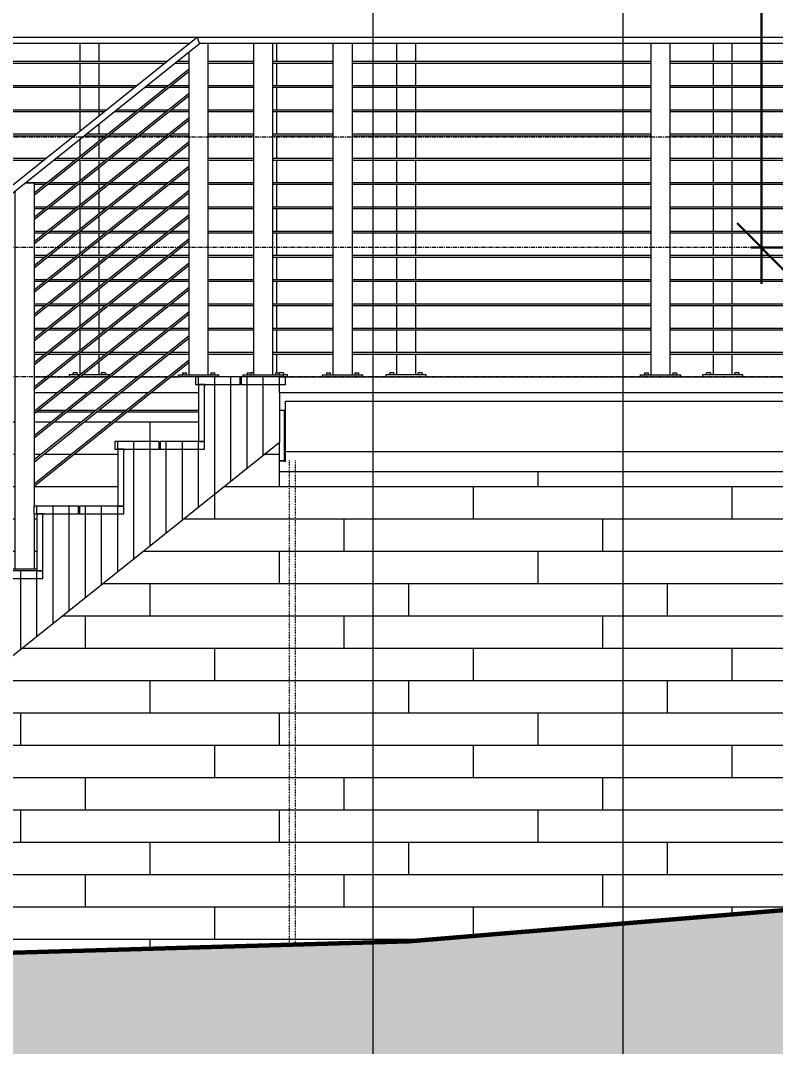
# Model space of a CAD drawing. Header units: inches. Extents: x -3207 to -1935, y -201 to 483.
# Drawn here: x -2844.4 to -2751, y -80.5 to 46.4 of the extents above; entities that cross this region are included whole.
import ezdxf

# ---------------------------------------------------------------- set-up
doc = ezdxf.new("R2010")
doc.units = ezdxf.units.IN
doc.header["$MEASUREMENT"] = 0
doc.linetypes.add('Dash 1_16_', pattern=[0.125, 0.0625, -0.0625])
doc.linetypes.add('Grid Line 1_2_', pattern=[0.875, 0.5, -0.125, 0.125, -0.125])
for name, color, linetype, lineweight in [('A-ANNO-DIMS-1', 211, 'Continuous', 30), ('A-CLNG', 13, 'Continuous', 18), ('A-DETL-1', 90, 'Dash 1_16_', 9), ('A-FLOR', 192, 'Continuous', 18), ('A-FLOR-HRAL', 11, 'Continuous', 9), ('A-FLOR-LEVL-1', 51, 'Grid Line 1_2_', 9), ('A-WALL', 113, 'Continuous', 18), ('A-WALL-PATT-1', 111, 'Continuous', 9), ('C-TOPO', 7, 'Continuous', 9), ('C-TOPO-1', 7, 'Continuous', 60), ('G-ANNO-SYMB-1', 111, 'Continuous', 9), ('S-FNDN', 32, 'Continuous', 18), ('S-STRS', 31, 'Continuous', 9)]:
    doc.layers.add(name, color=color, linetype=linetype, lineweight=lineweight)
doc.styles.add('Century Gothic_B', font='GOTHICB.TTF', dxfattribs={"height": 4.5})
doc.dimstyles.new('OD__inches_', dxfattribs={"dimscale": 12, "dimtxt": 4.698757, "dimasz": 0.5, "dimexe": 0.375, "dimexo": 0.25, "dimgap": 0.0625, "dimtad": 1, "dimdec": 3, "dimrnd": 0.125, "dimzin": 0, "dimdsep": 46, "dimlunit": 5, "dimtxsty": 'Century Gothic_B', "dimblk1": 'OBLIQUE', "dimblk2": 'OBLIQUE', "dimsah": 1, "dimcen": 0.09, "dimdle": 0.375, "dimazin": 0, "dimtfac": 1, "dimtdec": 4, "dimtix": 1, "dimtmove": 0, "dimatfit": 3, "dimfxl": 1, "dimtvp": 1, "dimtfill": 1, "dimfrac": 2, "dimtolj": 1, "dimtzin": 0, "dimlwd": 30, "dimlwe": 30, "dimarcsym": 2})
pattern_1 = [(90, (-2962.337, -117.625), (-2, 1e-16), [])]

# ---------------------------------------------------------------- blocks, each defined once
blk = doc.blocks.new('Railing - 2_ x 1_2_ 2-1559248-BUILDING SECTION - NORTH_SOUTH - LOOKING EAST2')
at = {"layer": 'A-FLOR-HRAL'}
for p, q in [((-2758.69, 43.62), (-2758.69, 41.37)), ((-2756.32, 41.37), (-2756.32, 43.62)), ((-2758.69, 41.19), (-2758.69, 38.37)), ((-2756.32, 38.37), (-2756.32, 41.19)), ((-2758.69, 38.19), (-2758.69, 35.37)), ((-2756.32, 35.37), (-2756.32, 38.19)), ((-2758.69, 35.19), (-2758.69, 32.37)), ((-2756.32, 32.37), (-2756.32, 35.19)), ((-2758.69, 32.19), (-2758.69, 29.37)), ((-2756.32, 29.37), (-2756.32, 32.19)), ((-2758.69, 29.19), (-2758.69, 26.37)), ((-2756.32, 26.37), (-2756.32, 29.19)), ((-2758.69, 26.19), (-2758.69, 23.37)), ((-2756.32, 23.37), (-2756.32, 26.19)), ((-2758.69, 23.19), (-2758.69, 20.37)), ((-2756.32, 20.37), (-2756.32, 23.19)), ((-2758.69, 20.19), (-2758.69, 17.37)), ((-2756.32, 17.37), (-2756.32, 20.19)), ((-2758.69, 17.19), (-2758.69, 14.37)), ((-2756.32, 14.37), (-2756.32, 17.19)), ((-2758.69, 14.19), (-2758.69, 11.37)), ((-2756.32, 11.37), (-2756.32, 14.19)), ((-2758.69, 11.19), (-2758.69, 8.37)), ((-2756.32, 8.37), (-2756.32, 11.19)), ((-2758.69, 8.19), (-2758.69, 5.37)), ((-2756.32, 5.37), (-2756.32, 8.19)), ((-2758.69, 5.19), (-2758.69, 2.62)), ((-2756.32, 2.62), (-2756.32, 5.19)), ((-2755, 2.62), (-2760, 2.62)), ((-2760, 2.62), (-2760, 2.37)), ((-2759.5, 2.62), (-2759.5, 2.87)), ((-2759.25, 2.87), (-2759.5, 2.87)), ((-2759, 2.87), (-2759.25, 2.87)), ((-2759, 2.87), (-2759, 2.62)), ((-2756, 2.62), (-2756, 2.87)), ((-2755.75, 2.87), (-2756, 2.87)), ((-2755.5, 2.87), (-2755.75, 2.87)), ((-2755.5, 2.87), (-2755.5, 2.62)), ((-2755, 2.37), (-2755, 2.62))]:
    blk.add_line(p, q, dxfattribs=at)
blk = doc.blocks.new('Railing - 2_ x 1_2_ 2-V1-BUILDING SECTION - NORTH_SOUTH - LOOKING EAST2')
at = {"layer": 'A-FLOR-HRAL'}
for p, q in [((-2797.86, 43.62), (-2797.86, 41.37)), ((-2795.48, 41.37), (-2795.48, 43.62)), ((-2797.86, 41.19), (-2797.86, 38.37)), ((-2795.48, 38.37), (-2795.48, 41.19)), ((-2797.86, 38.19), (-2797.86, 35.37)), ((-2795.48, 35.37), (-2795.48, 38.19)), ((-2797.86, 35.19), (-2797.86, 32.37)), ((-2795.48, 32.37), (-2795.48, 35.19)), ((-2797.86, 32.19), (-2797.86, 29.37)), ((-2795.48, 29.37), (-2795.48, 32.19)), ((-2797.86, 29.19), (-2797.86, 26.37)), ((-2795.48, 26.37), (-2795.48, 29.19)), ((-2797.86, 26.19), (-2797.86, 23.37)), ((-2795.48, 23.37), (-2795.48, 26.19)), ((-2797.86, 23.19), (-2797.86, 20.37)), ((-2795.48, 20.37), (-2795.48, 23.19)), ((-2797.86, 20.19), (-2797.86, 17.37)), ((-2795.48, 17.37), (-2795.48, 20.19)), ((-2797.86, 17.19), (-2797.86, 14.37)), ((-2795.48, 14.37), (-2795.48, 17.19)), ((-2797.86, 14.19), (-2797.86, 11.37)), ((-2795.48, 11.37), (-2795.48, 14.19)), ((-2797.86, 11.19), (-2797.86, 8.37)), ((-2795.48, 8.37), (-2795.48, 11.19)), ((-2797.86, 8.19), (-2797.86, 5.37)), ((-2795.48, 5.37), (-2795.48, 8.19)), ((-2797.86, 5.19), (-2797.86, 2.62)), ((-2795.48, 2.62), (-2795.48, 5.19)), ((-2794.17, 2.62), (-2799.17, 2.62)), ((-2799.17, 2.62), (-2799.17, 2.37)), ((-2798.67, 2.62), (-2798.67, 2.87)), ((-2798.42, 2.87), (-2798.67, 2.87)), ((-2798.17, 2.87), (-2798.42, 2.87)), ((-2798.17, 2.87), (-2798.17, 2.62)), ((-2795.17, 2.62), (-2795.17, 2.87)), ((-2794.92, 2.87), (-2795.17, 2.87)), ((-2794.67, 2.87), (-2794.92, 2.87)), ((-2794.67, 2.87), (-2794.67, 2.62)), ((-2794.17, 2.37), (-2794.17, 2.62))]:
    blk.add_line(p, q, dxfattribs=at)
blk = doc.blocks.new('Railing - 2_ x 1_2_ 2-V2-BUILDING SECTION - NORTH_SOUTH - LOOKING EAST2')
at = {"layer": 'A-FLOR-HRAL'}
for p, q in [((-2837.02, 43.62), (-2837.02, 41.37)), ((-2834.65, 41.37), (-2834.65, 43.62)), ((-2837.02, 41.19), (-2837.02, 38.37)), ((-2834.65, 38.37), (-2834.65, 41.19)), ((-2837.02, 38.19), (-2837.02, 35.37)), ((-2834.65, 35.37), (-2834.65, 38.19)), ((-2837.02, 35.19), (-2837.02, 32.73)), ((-2834.65, 34.63), (-2834.65, 35.19)), ((-2834.65, 32.37), (-2834.65, 33.67)), ((-2837.02, 31.77), (-2837.02, 29.62)), ((-2834.65, 31.52), (-2834.65, 32.19)), ((-2834.65, 29.37), (-2834.65, 31.29)), ((-2837.02, 29.19), (-2837.02, 26.62)), ((-2834.65, 28.52), (-2834.65, 29.19)), ((-2834.65, 26.37), (-2834.65, 28.29)), ((-2837.02, 26.19), (-2837.02, 23.62)), ((-2834.65, 25.52), (-2834.65, 26.19)), ((-2834.65, 23.37), (-2834.65, 25.29)), ((-2837.02, 23.19), (-2837.02, 20.62)), ((-2834.65, 22.52), (-2834.65, 23.19)), ((-2834.65, 20.37), (-2834.65, 22.29)), ((-2837.02, 20.19), (-2837.02, 17.62)), ((-2834.65, 19.52), (-2834.65, 20.19)), ((-2834.65, 17.37), (-2834.65, 19.29)), ((-2837.02, 17.19), (-2837.02, 14.62)), ((-2834.65, 16.52), (-2834.65, 17.19)), ((-2834.65, 14.37), (-2834.65, 16.29)), ((-2837.02, 14.19), (-2837.02, 11.62)), ((-2834.65, 13.52), (-2834.65, 14.19)), ((-2834.65, 11.37), (-2834.65, 13.29)), ((-2837.02, 11.19), (-2837.02, 8.62)), ((-2834.65, 10.52), (-2834.65, 11.19)), ((-2834.65, 8.37), (-2834.65, 10.29)), ((-2837.02, 8.19), (-2837.02, 5.62)), ((-2834.65, 7.52), (-2834.65, 8.19)), ((-2834.65, 5.37), (-2834.65, 7.29)), ((-2837.02, 5.19), (-2837.02, 2.62)), ((-2834.65, 4.52), (-2834.65, 5.19)), ((-2834.65, 2.62), (-2834.65, 4.29)), ((-2837.02, 2.62), (-2838.34, 2.62)), ((-2838.34, 2.62), (-2838.34, 2.37)), ((-2837.84, 2.62), (-2837.84, 2.87)), ((-2837.59, 2.87), (-2837.84, 2.87)), ((-2837.34, 2.87), (-2837.59, 2.87)), ((-2837.34, 2.87), (-2837.34, 2.62)), ((-2833.34, 2.62), (-2836.72, 2.62)), ((-2834.34, 2.62), (-2834.34, 2.87)), ((-2834.09, 2.87), (-2834.34, 2.87)), ((-2833.84, 2.87), (-2834.09, 2.87)), ((-2833.84, 2.87), (-2833.84, 2.62)), ((-2833.34, 2.57), (-2833.34, 2.62))]:
    blk.add_line(p, q, dxfattribs=at)
blk = doc.blocks.new('Railing - 2_ x 1_2_ 2-V11-BUILDING SECTION - NORTH_SOUTH - LOOKING EAST2')
at = {"layer": 'A-FLOR-HRAL'}
for p, q in [((-2812.65, 41.37), (-2812.65, 43.62)), ((-2812.65, 38.37), (-2812.65, 41.19)), ((-2812.65, 35.37), (-2812.65, 38.19)), ((-2812.65, 32.37), (-2812.65, 35.19)), ((-2812.65, 29.37), (-2812.65, 32.19)), ((-2812.65, 26.37), (-2812.65, 29.19)), ((-2812.65, 23.37), (-2812.65, 26.19)), ((-2812.65, 20.37), (-2812.65, 23.19)), ((-2812.65, 17.37), (-2812.65, 20.19)), ((-2812.65, 14.37), (-2812.65, 17.19)), ((-2812.65, 11.37), (-2812.65, 14.19)), ((-2812.65, 8.37), (-2812.65, 11.19)), ((-2812.65, 5.37), (-2812.65, 8.19)), ((-2812.65, 2.87), (-2812.65, 5.19)), ((-2815.59, 2.87), (-2815.84, 2.87)), ((-2815.52, 2.87), (-2815.59, 2.87)), ((-2812.09, 2.87), (-2812.34, 2.87)), ((-2811.84, 2.87), (-2812.09, 2.87)), ((-2811.84, 2.87), (-2811.84, 2.62)), ((-2811.34, 2.62), (-2811.84, 2.62)), ((-2811.34, 2.37), (-2811.34, 2.62))]:
    blk.add_line(p, q, dxfattribs=at)
blk = doc.blocks.new('Railing - Railing-1114347-BUILDING SECTION - NORTH_SOUTH - LOOKING EAST2')
at = {"layer": 'A-FLOR-HRAL'}
for p, q in [((-3072.34, 44.38), (-2822.47, 44.38)), ((-2823.52, 43.62), (-3072.34, 43.62)), ((-2826.22, 41.37), (-2848.08, 41.37)), ((-2848.08, 41.19), (-2826.45, 41.19)), ((-2825.25, 41.19), (-2823.52, 41.19)), ((-2823.52, 41.37), (-2825.02, 41.37)), ((-2829.97, 38.37), (-2848.08, 38.37)), ((-2848.08, 38.19), (-2830.2, 38.19)), ((-2829, 38.19), (-2826.32, 38.19)), ((-2826.09, 38.37), (-2828.77, 38.37)), ((-2826.02, 38.19), (-2823.52, 38.19)), ((-2823.52, 38.37), (-2825.79, 38.37)), ((-2833.72, 35.37), (-2848.08, 35.37)), ((-2848.08, 35.19), (-2833.95, 35.19)), ((-2832.75, 35.19), (-2830.07, 35.19)), ((-2829.84, 35.37), (-2832.52, 35.37)), ((-2829.77, 35.19), (-2826.32, 35.19)), ((-2826.09, 35.37), (-2829.54, 35.37)), ((-2826.02, 35.19), (-2823.52, 35.19)), ((-2823.52, 35.37), (-2825.79, 35.37)), ((-2837.48, 32.37), (-2848.08, 32.37)), ((-2848.08, 32.19), (-2837.7, 32.19)), ((-2836.5, 32.19), (-2833.82, 32.19)), ((-2833.59, 32.37), (-2836.27, 32.37)), ((-2833.52, 32.19), (-2830.07, 32.19)), ((-2829.84, 32.37), (-2833.29, 32.37)), ((-2829.77, 32.19), (-2826.32, 32.19)), ((-2826.09, 32.37), (-2829.54, 32.37)), ((-2826.02, 32.19), (-2823.52, 32.19)), ((-2823.52, 32.37), (-2825.79, 32.37)), ((-2841.22, 29.37), (-2848.08, 29.37)), ((-2848.08, 29.19), (-2841.45, 29.19)), ((-2840.25, 29.19), (-2837.57, 29.19)), ((-2837.34, 29.37), (-2840.02, 29.37)), ((-2837.27, 29.19), (-2833.82, 29.19)), ((-2833.59, 29.37), (-2837.04, 29.37)), ((-2833.52, 29.19), (-2830.07, 29.19)), ((-2829.84, 29.37), (-2833.29, 29.37)), ((-2829.77, 29.19), (-2826.32, 29.19)), ((-2826.09, 29.37), (-2829.54, 29.37)), ((-2826.02, 29.19), (-2823.52, 29.19)), ((-2823.52, 29.37), (-2825.79, 29.37)), ((-2841.09, 26.37), (-2843.77, 26.37)), ((-2842.65, 26.19), (-2841.32, 26.19)), ((-2841.02, 26.19), (-2837.57, 26.19)), ((-2837.34, 26.37), (-2840.79, 26.37)), ((-2837.27, 26.19), (-2833.82, 26.19)), ((-2833.59, 26.37), (-2837.04, 26.37)), ((-2833.52, 26.19), (-2830.07, 26.19)), ((-2829.84, 26.37), (-2833.29, 26.37)), ((-2829.77, 26.19), (-2826.32, 26.19)), ((-2826.09, 26.37), (-2829.54, 26.37)), ((-2826.02, 26.19), (-2823.52, 26.19)), ((-2823.52, 26.37), (-2825.79, 26.37)), ((-2841.09, 23.37), (-2842.65, 23.37)), ((-2842.65, 23.19), (-2841.32, 23.19)), ((-2841.02, 23.19), (-2837.57, 23.19)), ((-2837.34, 23.37), (-2840.79, 23.37)), ((-2837.27, 23.19), (-2833.82, 23.19)), ((-2833.59, 23.37), (-2837.04, 23.37)), ((-2833.52, 23.19), (-2830.07, 23.19)), ((-2829.84, 23.37), (-2833.29, 23.37)), ((-2829.77, 23.19), (-2826.32, 23.19)), ((-2826.09, 23.37), (-2829.54, 23.37)), ((-2826.02, 23.19), (-2823.52, 23.19)), ((-2823.52, 23.37), (-2825.79, 23.37)), ((-2841.09, 20.37), (-2842.65, 20.37)), ((-2837.34, 20.37), (-2840.79, 20.37)), ((-2833.59, 20.37), (-2837.04, 20.37)), ((-2829.84, 20.37), (-2833.29, 20.37)), ((-2826.09, 20.37), (-2829.54, 20.37)), ((-2823.52, 20.37), (-2825.79, 20.37)), ((-2842.65, 20.19), (-2841.32, 20.19)), ((-2841.02, 20.19), (-2837.57, 20.19)), ((-2837.27, 20.19), (-2833.82, 20.19)), ((-2833.52, 20.19), (-2830.07, 20.19)), ((-2829.77, 20.19), (-2826.32, 20.19)), ((-2826.02, 20.19), (-2823.52, 20.19)), ((-2841.09, 17.37), (-2842.65, 17.37)), ((-2842.65, 17.19), (-2841.32, 17.19)), ((-2841.02, 17.19), (-2837.57, 17.19)), ((-2837.34, 17.37), (-2840.79, 17.37)), ((-2837.27, 17.19), (-2833.82, 17.19)), ((-2833.59, 17.37), (-2837.04, 17.37)), ((-2833.52, 17.19), (-2830.07, 17.19)), ((-2829.84, 17.37), (-2833.29, 17.37)), ((-2829.77, 17.19), (-2826.32, 17.19)), ((-2826.09, 17.37), (-2829.54, 17.37)), ((-2826.02, 17.19), (-2823.52, 17.19)), ((-2823.52, 17.37), (-2825.79, 17.37)), ((-2841.09, 14.37), (-2842.65, 14.37)), ((-2842.65, 14.19), (-2841.32, 14.19)), ((-2841.02, 14.19), (-2837.57, 14.19)), ((-2837.34, 14.37), (-2840.79, 14.37)), ((-2837.27, 14.19), (-2833.82, 14.19)), ((-2833.59, 14.37), (-2837.04, 14.37)), ((-2833.52, 14.19), (-2830.07, 14.19)), ((-2829.84, 14.37), (-2833.29, 14.37)), ((-2829.77, 14.19), (-2826.32, 14.19)), ((-2826.09, 14.37), (-2829.54, 14.37)), ((-2826.02, 14.19), (-2823.52, 14.19)), ((-2823.52, 14.37), (-2825.79, 14.37)), ((-2841.09, 11.37), (-2842.65, 11.37)), ((-2842.65, 11.19), (-2841.32, 11.19)), ((-2841.02, 11.19), (-2837.57, 11.19)), ((-2837.34, 11.37), (-2840.79, 11.37)), ((-2837.27, 11.19), (-2833.82, 11.19)), ((-2833.59, 11.37), (-2837.04, 11.37)), ((-2833.52, 11.19), (-2830.07, 11.19)), ((-2829.84, 11.37), (-2833.29, 11.37)), ((-2829.77, 11.19), (-2826.32, 11.19)), ((-2826.09, 11.37), (-2829.54, 11.37)), ((-2826.02, 11.19), (-2823.52, 11.19)), ((-2823.52, 11.37), (-2825.79, 11.37)), ((-2841.09, 8.37), (-2842.65, 8.37)), ((-2842.65, 8.19), (-2841.32, 8.19)), ((-2841.02, 8.19), (-2837.57, 8.19)), ((-2837.34, 8.37), (-2840.79, 8.37)), ((-2837.27, 8.19), (-2833.82, 8.19)), ((-2833.59, 8.37), (-2837.04, 8.37)), ((-2833.52, 8.19), (-2830.07, 8.19)), ((-2829.84, 8.37), (-2833.29, 8.37)), ((-2829.77, 8.19), (-2826.32, 8.19)), ((-2826.09, 8.37), (-2829.54, 8.37)), ((-2826.02, 8.19), (-2823.52, 8.19)), ((-2823.52, 8.37), (-2825.79, 8.37)), ((-2841.09, 5.37), (-2842.65, 5.37)), ((-2842.65, 5.19), (-2841.32, 5.19)), ((-2841.02, 5.19), (-2837.57, 5.19)), ((-2837.34, 5.37), (-2840.79, 5.37)), ((-2837.27, 5.19), (-2833.82, 5.19)), ((-2833.59, 5.37), (-2837.04, 5.37)), ((-2833.52, 5.19), (-2830.07, 5.19)), ((-2829.84, 5.37), (-2833.29, 5.37)), ((-2829.77, 5.19), (-2826.32, 5.19)), ((-2826.09, 5.37), (-2829.54, 5.37)), ((-2826.02, 5.19), (-2823.52, 5.19)), ((-2823.52, 5.37), (-2825.79, 5.37))]:
    blk.add_line(p, q, dxfattribs=at)
for name in ['Railing - 2_ x 1_2_ 2-V2-BUILDING SECTION - NORTH_SOUTH - LOOKING EAST2', 'Railing - 2_ x 1_2_ 2-V11-BUILDING SECTION - NORTH_SOUTH - LOOKING EAST2', 'Railing - 2_ x 1_2_ 2-V1-BUILDING SECTION - NORTH_SOUTH - LOOKING EAST2', 'Railing - 2_ x 1_2_ 2-1559248-BUILDING SECTION - NORTH_SOUTH - LOOKING EAST2']:
    blk.add_blockref(name, (0, 0))
blk = doc.blocks.new('Railing - 2_ x 1_2_ 2-V8-BUILDING SECTION - NORTH_SOUTH - LOOKING EAST2')
at = {"layer": 'A-FLOR-HRAL'}
for p, q in [((-3035.1, 2.62), (-3035.1, 43.62)), ((-3032.72, 2.62), (-3032.72, 43.62)), ((-3031.41, 2.62), (-3036.41, 2.62)), ((-3036.41, 2.37), (-3036.41, 2.62)), ((-3035.91, 2.62), (-3035.91, 2.87)), ((-3035.66, 2.87), (-3035.91, 2.87)), ((-3035.41, 2.87), (-3035.66, 2.87)), ((-3035.41, 2.87), (-3035.41, 2.62)), ((-3032.41, 2.62), (-3032.41, 2.87)), ((-3032.16, 2.87), (-3032.41, 2.87)), ((-3031.91, 2.87), (-3032.16, 2.87)), ((-3031.91, 2.87), (-3031.91, 2.62)), ((-3031.41, 2.37), (-3031.41, 2.62))]:
    blk.add_line(p, q, dxfattribs=at)
blk = doc.blocks.new('Railing - 2_ x 1_2_ 2-1997085-BUILDING SECTION - NORTH_SOUTH - LOOKING EAST2')
at = {"layer": 'A-FLOR-HRAL'}
for p, q in [((-2842.65, 26.32), (-2843.84, 26.32)), ((-2842.65, -13.63), (-2842.65, 26.32)), ((-2845.02, -21.38), (-2845.02, 25.37)), ((-2842.65, -21.38), (-2842.65, -14.57)), ((-2846.34, -21.38), (-2842.34, -21.38)), ((-2846.34, -21.62), (-2846.34, -21.38)), ((-2845.84, -21.13), (-2845.59, -21.13)), ((-2845.84, -21.13), (-2845.84, -21.38)), ((-2845.59, -21.13), (-2845.34, -21.13)), ((-2845.34, -21.38), (-2845.34, -21.13))]:
    blk.add_line(p, q, dxfattribs=at)
blk = doc.blocks.new('Railing - 2_ x 1_2_ 2-V16-BUILDING SECTION - NORTH_SOUTH - LOOKING EAST2')
at = {"layer": 'A-FLOR-HRAL'}
for p, q in [((-2823.52, 43.53), (-2823.52, 43.62)), ((-2823.41, 43.62), (-2823.52, 43.62)), ((-2821.15, 2.62), (-2821.15, 43.62)), ((-2823.52, 2.62), (-2823.52, 42.57)), ((-2824.84, 2.62), (-2819.84, 2.62)), ((-2824.84, 2.37), (-2824.84, 2.62)), ((-2824.34, 2.87), (-2824.34, 2.62)), ((-2824.34, 2.87), (-2824.09, 2.87)), ((-2824.09, 2.87), (-2823.84, 2.87)), ((-2823.84, 2.62), (-2823.84, 2.87)), ((-2820.84, 2.87), (-2820.84, 2.62)), ((-2820.84, 2.87), (-2820.59, 2.87)), ((-2820.59, 2.87), (-2820.34, 2.87)), ((-2820.34, 2.62), (-2820.34, 2.87)), ((-2819.84, 2.37), (-2819.84, 2.62)), ((-2822.71, 2.37), (-2824.84, 2.37))]:
    blk.add_line(p, q, dxfattribs=at)
blk = doc.blocks.new('Railing - Railing-1123708-BUILDING SECTION - NORTH_SOUTH - LOOKING EAST2')
at = {"layer": 'A-FLOR-HRAL'}
for p, q in [((-2822.47, 44.37), (-2961.84, -67.12)), ((-2961.84, -68.08), (-2822.21, 43.62)), ((-2822.21, 43.62), (-2822.47, 44.37)), ((-2822.47, 44.37), (-2725.84, 44.37)), ((-2725.84, 43.62), (-2822.21, 43.62)), ((-2815.52, 41.37), (-2821.15, 41.37)), ((-2821.15, 41.19), (-2815.52, 41.19)), ((-2805.69, 41.37), (-2813.15, 41.37)), ((-2813.15, 41.19), (-2805.69, 41.19)), ((-2766.36, 41.37), (-2803.32, 41.37)), ((-2803.32, 41.19), (-2766.36, 41.19)), ((-2728.52, 41.37), (-2763.98, 41.37)), ((-2763.98, 41.19), (-2728.52, 41.19)), ((-2823.52, 40.43), (-2842.65, 25.13)), ((-2842.65, 24.88), (-2823.52, 40.18)), ((-2815.52, 38.37), (-2821.15, 38.37)), ((-2821.15, 38.19), (-2815.52, 38.19)), ((-2805.69, 38.37), (-2813.15, 38.37)), ((-2813.15, 38.19), (-2805.69, 38.19)), ((-2766.36, 38.37), (-2803.32, 38.37)), ((-2803.32, 38.19), (-2766.36, 38.19)), ((-2728.52, 38.37), (-2763.98, 38.37)), ((-2763.98, 38.19), (-2728.52, 38.19)), ((-2823.52, 37.43), (-2842.65, 22.13)), ((-2842.65, 21.88), (-2823.52, 37.18)), ((-2823.52, 34.43), (-2842.65, 19.13)), ((-2815.52, 35.37), (-2821.15, 35.37)), ((-2821.15, 35.19), (-2815.52, 35.19)), ((-2805.69, 35.37), (-2813.15, 35.37)), ((-2813.15, 35.19), (-2805.69, 35.19)), ((-2766.36, 35.37), (-2803.32, 35.37)), ((-2803.32, 35.19), (-2766.36, 35.19)), ((-2728.52, 35.37), (-2763.98, 35.37)), ((-2763.98, 35.19), (-2728.52, 35.19)), ((-2842.65, 18.88), (-2823.52, 34.18)), ((-2815.52, 32.37), (-2821.15, 32.37)), ((-2821.15, 32.19), (-2815.52, 32.19)), ((-2805.69, 32.37), (-2813.15, 32.37)), ((-2813.15, 32.19), (-2805.69, 32.19)), ((-2766.36, 32.37), (-2803.32, 32.37)), ((-2803.32, 32.19), (-2766.36, 32.19)), ((-2728.52, 32.37), (-2763.98, 32.37)), ((-2763.98, 32.19), (-2728.52, 32.19)), ((-2823.52, 31.43), (-2842.65, 16.13)), ((-2842.65, 15.88), (-2823.52, 31.18)), ((-2815.52, 29.37), (-2821.15, 29.37)), ((-2821.15, 29.19), (-2815.52, 29.19)), ((-2805.69, 29.37), (-2813.15, 29.37)), ((-2813.15, 29.19), (-2805.69, 29.19)), ((-2766.36, 29.37), (-2803.32, 29.37)), ((-2803.32, 29.19), (-2766.36, 29.19)), ((-2728.52, 29.37), (-2763.98, 29.37)), ((-2763.98, 29.19), (-2728.52, 29.19)), ((-2823.52, 28.43), (-2842.65, 13.13)), ((-2842.65, 12.88), (-2823.52, 28.18)), ((-2823.52, 25.43), (-2842.65, 10.13)), ((-2815.52, 26.37), (-2821.15, 26.37)), ((-2821.15, 26.19), (-2815.52, 26.19)), ((-2805.69, 26.37), (-2813.15, 26.37)), ((-2813.15, 26.19), (-2805.69, 26.19)), ((-2766.36, 26.37), (-2803.32, 26.37)), ((-2803.32, 26.19), (-2766.36, 26.19)), ((-2728.52, 26.37), (-2763.98, 26.37)), ((-2763.98, 26.19), (-2728.52, 26.19)), ((-2842.65, 9.88), (-2823.52, 25.18)), ((-2815.52, 23.37), (-2821.15, 23.37)), ((-2821.15, 23.19), (-2815.52, 23.19)), ((-2805.69, 23.37), (-2813.15, 23.37)), ((-2813.15, 23.19), (-2805.69, 23.19)), ((-2766.36, 23.37), (-2803.32, 23.37)), ((-2803.32, 23.19), (-2766.36, 23.19)), ((-2728.52, 23.37), (-2763.98, 23.37)), ((-2763.98, 23.19), (-2728.52, 23.19)), ((-2823.52, 22.43), (-2842.65, 7.13)), ((-2842.65, 6.88), (-2823.52, 22.18)), ((-2815.52, 20.37), (-2821.15, 20.37)), ((-2805.69, 20.37), (-2813.15, 20.37)), ((-2766.36, 20.37), (-2803.32, 20.37)), ((-2728.52, 20.37), (-2763.98, 20.37)), ((-2823.52, 19.43), (-2842.65, 4.13)), ((-2842.65, 3.88), (-2823.52, 19.18)), ((-2821.15, 20.19), (-2815.52, 20.19)), ((-2813.15, 20.19), (-2805.69, 20.19)), ((-2803.32, 20.19), (-2766.36, 20.19)), ((-2763.98, 20.19), (-2728.52, 20.19)), ((-2815.52, 17.37), (-2821.15, 17.37)), ((-2821.15, 17.19), (-2815.52, 17.19)), ((-2805.69, 17.37), (-2813.15, 17.37)), ((-2813.15, 17.19), (-2805.69, 17.19)), ((-2766.36, 17.37), (-2803.32, 17.37)), ((-2803.32, 17.19), (-2766.36, 17.19)), ((-2728.52, 17.37), (-2763.98, 17.37)), ((-2763.98, 17.19), (-2728.52, 17.19)), ((-2823.52, 16.43), (-2842.65, 1.13)), ((-2842.65, 0.88), (-2823.52, 16.18)), ((-2815.52, 14.38), (-2821.15, 14.38)), ((-2821.15, 14.19), (-2815.52, 14.19)), ((-2805.69, 14.38), (-2813.15, 14.38)), ((-2813.15, 14.19), (-2805.69, 14.19)), ((-2766.36, 14.38), (-2803.32, 14.38)), ((-2803.32, 14.19), (-2766.36, 14.19)), ((-2728.52, 14.38), (-2763.98, 14.38)), ((-2763.98, 14.19), (-2728.52, 14.19)), ((-2823.52, 13.43), (-2842.65, -1.87)), ((-2842.65, -2.12), (-2823.52, 13.18)), ((-2823.52, 10.43), (-2842.65, -4.87)), ((-2842.65, -5.12), (-2823.52, 10.18)), ((-2815.52, 11.37), (-2821.15, 11.37)), ((-2821.15, 11.19), (-2815.52, 11.19)), ((-2805.69, 11.37), (-2813.15, 11.37)), ((-2813.15, 11.19), (-2805.69, 11.19)), ((-2766.36, 11.37), (-2803.32, 11.37)), ((-2803.32, 11.19), (-2766.36, 11.19)), ((-2728.52, 11.37), (-2763.98, 11.37)), ((-2763.98, 11.19), (-2728.52, 11.19)), ((-2815.52, 8.37), (-2821.15, 8.37)), ((-2821.15, 8.19), (-2815.52, 8.19)), ((-2805.69, 8.37), (-2813.15, 8.37)), ((-2813.15, 8.19), (-2805.69, 8.19)), ((-2766.36, 8.37), (-2803.32, 8.37)), ((-2803.32, 8.19), (-2766.36, 8.19)), ((-2728.52, 8.37), (-2763.98, 8.37)), ((-2763.98, 8.19), (-2728.52, 8.19)), ((-2823.52, 7.43), (-2842.65, -7.87)), ((-2842.65, -8.12), (-2823.52, 7.18)), ((-2815.52, 5.37), (-2821.15, 5.37)), ((-2821.15, 5.19), (-2815.52, 5.19)), ((-2805.69, 5.37), (-2813.15, 5.37)), ((-2813.15, 5.19), (-2805.69, 5.19)), ((-2766.36, 5.37), (-2803.32, 5.37)), ((-2803.32, 5.19), (-2766.36, 5.19)), ((-2728.52, 5.37), (-2763.98, 5.37)), ((-2763.98, 5.19), (-2728.52, 5.19)), ((-2823.52, 4.43), (-2842.65, -10.87)), ((-2842.65, -11.12), (-2823.52, 4.18))]:
    blk.add_line(p, q, dxfattribs=at)
for name in ['Railing - 2_ x 1_2_ 2-V16-BUILDING SECTION - NORTH_SOUTH - LOOKING EAST2', 'Railing - 2_ x 1_2_ 2-1997085-BUILDING SECTION - NORTH_SOUTH - LOOKING EAST2']:
    blk.add_blockref(name, (0, 0))
at = {"extrusion": (0, 0, -1), "zscale": -1}
for p in [(5848.24, 0), (5838.41, 0), (5799.08, 0)]:
    blk.add_blockref('Railing - 2_ x 1_2_ 2-V8-BUILDING SECTION - NORTH_SOUTH - LOOKING EAST2', p, dxfattribs=at)
blk = doc.blocks.new('Walls 3 - Walls 3-1648727-BUILDING SECTION - NORTH_SOUTH - LOOKING EAST2')
at = {"layer": 'A-WALL'}
blk.add_line((-2811.59, -5.19), (-2811.71, -5.19), dxfattribs=at)
blk = doc.blocks.new('_Oblique')
at = {"color": 0, "linetype": 'ByBlock', "lineweight": -2}
blk.add_line((-0.5, -0.5), (0.5, 0.5), dxfattribs=at)
blk = doc.blocks.new('DIMBLOCK2-BUILDING SECTION - NORTH_SOUTH - LOOKING EAST2')
at = {"layer": 'A-ANNO-DIMS-1', "color": 0, "lineweight": 30, "transparency": 16777216}
for p, q in [((-2752.71, 13.88), (-2752.71, 125.75)), ((-2690.42, 121.25), (-2757.21, 121.25)), ((-2753.96, 18.38), (-2748.21, 18.38))]:
    blk.add_line(p, q, dxfattribs=at)
at = {"layer": 'Defpoints', "color": 0, "transparency": 16777216}
for p in [(-2752.71, 121.25), (-2687.42, 121.25), (-2756.96, 18.38)]:
    blk.add_point(p, dxfattribs=at)
at = {"layer": 'A-ANNO-DIMS-1', "color": 0, "lineweight": 30, "transparency": 16777216, "xscale": 5.999999999999999, "yscale": 5.999999999999999, "zscale": 5.999999999999999}
for p, rotation in [((-2752.71, 121.25), 90), ((-2752.71, 18.38), 270)]:
    blk.add_blockref('_Oblique', p, dxfattribs=dict(at, rotation=rotation))
at = {"layer": 'A-ANNO-DIMS-1', "color": 0, "transparency": 16777216, "insert": (-2756.18, 69.81), "char_height": 4.5, "attachment_point": 5, "rotation": 90, "style": 'Century Gothic_B', "bg_fill": 3, "box_fill_scale": 1.25, "bg_fill_color": 256, "bg_fill_true_color": 13158600, "bg_fill_transparency": 0}
blk.add_mtext('\\A1;102 7/8', dxfattribs=at)

msp = doc.modelspace()

# ---------------------------------------------------------------- hatches: boundary and pattern name
at = {"layer": 'A-WALL-PATT-1'}
h = msp.add_hatch(dxfattribs=at)
h.set_pattern_fill('FP_4', color=256, style=0, pattern_type=2)
h.set_pattern_definition([(0, (-2620.337, -107.2), (0, 4), []), (90, (-2620.337, -107.2), (-8, 8), [4, -28]), (90, (-2604.337, -103.2), (-8, 8), [4, -28])])
h.paths.add_polyline_path([(-3064.33668, -95.75169), (-3018.33668, -80.66287), (-3018.33668, -30.125), (-2981.71168, -30.125), (-2981.71168, -75.83329), (-2961.52418, -74.79253), (-2961.54165, -73.22909), (-2961.83668, -73.44903), (-2961.83668, -73.225), (-2961.52418, -72.975), (-2961.54165, -70.22909), (-2961.83668, -70.44903), (-2961.83668, -70.225), (-2961.52418, -69.975), (-2961.52418, -67.83023), (-2961.83668, -68.08023), (-2961.83668, -67.11977), (-2880.43698, -2), (-3064.33668, -2), (-3064.33668, -83.91376)], flags=0)
h.paths.add_polyline_path([(-2959.14918, -74.67008), (-2955.92592, -74.49639), (-2923.69085, -48.70833), (-2923.69085, -45.94845), (-2959.14918, -74.31512), (-2959.14918, -74.49639)], flags=0)
h.paths.add_polyline_path([(-2955.61515, -74.48789), (-2951.92766, -74.29778), (-2923.69085, -51.70833), (-2923.69085, -48.94845), (-2955.53076, -74.42038)], flags=0)
h.paths.add_polyline_path([(-2951.60684, -74.28124), (-2947.91935, -74.09113), (-2923.69085, -54.70833), (-2923.69085, -51.94845), (-2950.99016, -73.7879)], flags=0)
h.paths.add_polyline_path([(-2959.14918, -74.075), (-2923.69085, -45.70833), (-2923.69085, -42.94845), (-2959.14918, -71.31512), (-2959.14918, -73.51458)], flags=0)
h.paths.add_polyline_path([(-2947.59853, -74.07459), (-2943.91104, -73.88448), (-2923.69085, -57.70833), (-2923.69085, -54.94845), (-2946.89851, -73.51458)], flags=0)
h.paths.add_polyline_path([(-2943.59022, -73.86794), (-2939.90273, -73.67784), (-2923.69085, -60.70833), (-2923.69085, -57.94845), (-2943.14851, -73.51458)], flags=0)
h.paths.add_polyline_path([(-2939.58191, -73.6613), (-2935.88795, -73.46601), (-2923.69085, -63.70833), (-2923.69085, -60.94845), (-2939.39851, -73.51458)], flags=0)
h.paths.add_polyline_path([(-2935.56465, -73.44749), (-2931.84875, -73.23466), (-2923.69085, -66.70833), (-2923.69085, -63.94845), (-2933.93284, -72.14204)], flags=0)
h.paths.add_polyline_path([(-2931.52546, -73.21614), (-2927.80956, -73.0033), (-2923.69085, -69.70833), (-2923.69085, -66.94845), (-2930.28416, -72.2231)], flags=0)
h.paths.add_polyline_path([(-2927.48627, -72.98478), (-2923.7466, -72.75293), (-2923.69085, -72.70833), (-2923.69085, -69.94845), (-2926.43284, -72.14204)], flags=0)
h.paths.add_polyline_path([(-2921.31585, -72.63136), (-2919.73118, -72.5406), (-2884.35752, -44.24167), (-2884.35752, -41.48178), (-2921.31585, -71.04845), (-2921.31585, -72.14204)], flags=0)
h.paths.add_polyline_path([(-2919.40788, -72.52208), (-2912.33668, -72.11706), (-2912.33668, -70.56641), (-2912.71168, -70.56641), (-2912.71168, -69.625), (-2907.21168, -69.625), (-2907.21168, -70.08777), (-2907.08668, -70.08777), (-2907.08668, -69.625), (-2902.33668, -69.625), (-2902.33668, -62.56641), (-2902.71168, -62.56641), (-2902.71168, -61.625), (-2897.21168, -61.625), (-2897.21168, -62.08777), (-2897.08668, -62.08777), (-2897.08668, -61.625), (-2892.33668, -61.625), (-2892.33668, -54.56641), (-2892.71168, -54.56641), (-2892.71168, -53.625), (-2887.21168, -53.625), (-2887.21168, -54.08777), (-2887.08668, -54.08777), (-2887.08668, -53.625), (-2885.67002, -53.625), (-2885.67002, -53.375), (-2885.17002, -53.375), (-2885.1615, -53.125), (-2884.67002, -53.125), (-2884.67002, -53.375), (-2884.35752, -53.375), (-2884.35752, -44.48178), (-2919.20601, -72.36058)], flags=0)
h.paths.add_polyline_path([(-2959.14918, -71.075), (-2923.69085, -42.70833), (-2923.69085, -39.94845), (-2959.14918, -68.31512), (-2959.14918, -69.7877)], flags=0)
h.paths.add_polyline_path([(-2894.00879, -71.06729), (-2867.01762, -69.5213), (-2796.33325, -67.46255), (-2693.71168, -58.93163), (-2693.71168, -11.75), (-2693.46168, -11.75), (-2693.46168, -9.375), (-2812.33668, -9.375), (-2812.33668, -5.72961), (-2893.38268, -70.56641)], flags=0)
h.paths.add_polyline_path([(-2921.31585, -70.80833), (-2884.35752, -41.24167), (-2884.35752, -38.48178), (-2921.31585, -68.04845), (-2921.31585, -69.7877)], flags=0)
h.paths.add_polyline_path([(-2911.58668, -70.72258), (-2911.39147, -70.56641), (-2911.58668, -70.56641)], flags=0)
h.paths.add_polyline_path([(-2907.08668, -70.56641), (-2907.08668, -70.10364), (-2907.21168, -70.10364), (-2907.21168, -70.56641)], flags=0)
h.paths.add_polyline_path([(-2959.14918, -68.075), (-2923.69085, -39.70833), (-2923.69085, -37.56357), (-2960.33668, -66.88023), (-2959.14918, -66.88023), (-2959.14918, -67.43336)], flags=0)
h.paths.add_polyline_path([(-2921.31585, -67.80833), (-2884.35752, -38.24167), (-2884.35752, -35.48178), (-2921.31585, -65.04845), (-2921.31585, -67.43336)], flags=0)
h.paths.add_polyline_path([(-2921.31585, -64.80833), (-2884.35752, -35.24167), (-2884.35752, -32.48178), (-2921.31585, -62.04845), (-2921.31585, -62.72467)], flags=0)
h.paths.add_polyline_path([(-2901.58668, -62.72258), (-2901.39147, -62.56641), (-2901.58668, -62.56641)], flags=0)
h.paths.add_polyline_path([(-2897.08668, -62.56641), (-2897.08668, -62.10364), (-2897.21168, -62.10364), (-2897.21168, -62.56641)], flags=0)
h.paths.add_polyline_path([(-2921.31585, -61.80833), (-2884.35752, -32.24167), (-2884.35752, -29.48178), (-2921.31585, -59.04845), (-2921.31585, -60.37032)], flags=0)
h.paths.add_polyline_path([(-2921.31585, -58.80833), (-2884.35752, -29.24167), (-2884.35752, -26.48178), (-2921.31585, -56.04845), (-2921.31585, -58.01598)], flags=0)
h.paths.add_polyline_path([(-2631.83668, -58.73517), (-2631.83668, -9.375), (-2657.08668, -9.375), (-2657.08668, -58.44129), (-2634.66012, -58.73517)], flags=0)
h.paths.add_polyline_path([(-2921.31585, -55.80833), (-2884.35752, -26.24167), (-2884.35752, -23.48178), (-2921.31585, -53.04845), (-2921.31585, -55.66164)], flags=0)
h.paths.add_polyline_path([(-2891.58668, -54.72258), (-2891.39147, -54.56641), (-2891.58668, -54.56641)], flags=0)
h.paths.add_polyline_path([(-2887.08668, -54.56641), (-2887.08668, -54.10364), (-2887.21168, -54.10364), (-2887.21168, -54.56641)], flags=0)
h.paths.add_polyline_path([(-2921.31585, -52.80833), (-2884.35752, -23.24167), (-2884.35752, -20.48178), (-2921.31585, -50.04845), (-2921.31585, -50.95295)], flags=0)
h.paths.add_polyline_path([(-2921.31585, -49.80833), (-2884.35752, -20.24167), (-2884.35752, -17.48178), (-2921.31585, -47.04845), (-2921.31585, -48.59861)], flags=0)
h.paths.add_polyline_path([(-2921.31585, -46.80833), (-2884.35752, -17.24167), (-2884.35752, -14.48178), (-2921.31585, -44.04845), (-2921.31585, -46.24426)], flags=0)
h.paths.add_polyline_path([(-2881.58668, -46.72258), (-2881.39147, -46.56641), (-2881.58668, -46.56641)], flags=0)
h.paths.add_polyline_path([(-2877.08668, -46.56641), (-2877.08668, -46.10364), (-2877.21168, -46.10364), (-2877.21168, -46.56641)], flags=0)
h.paths.add_polyline_path([(-2877.08668, -46.08777), (-2877.08668, -45.625), (-2872.33668, -45.625), (-2872.33668, -38.56641), (-2872.71168, -38.56641), (-2872.71168, -37.625), (-2867.21168, -37.625), (-2867.21168, -38.08777), (-2867.08668, -38.08777), (-2867.08668, -37.625), (-2862.33668, -37.625), (-2862.33668, -30.56641), (-2862.71168, -30.56641), (-2862.71168, -29.625), (-2857.21168, -29.625), (-2857.21168, -30.08777), (-2857.08668, -30.08777), (-2857.08668, -29.625), (-2852.33668, -29.625), (-2852.33668, -22.56641), (-2852.71168, -22.56641), (-2852.71168, -21.625), (-2847.21168, -21.625), (-2847.21168, -22.08777), (-2847.08668, -22.08777), (-2847.08668, -21.625), (-2846.33668, -21.625), (-2846.33668, -21.375), (-2845.83668, -21.375), (-2845.82817, -21.125), (-2845.33668, -21.125), (-2845.33668, -21.375), (-2845.02418, -21.375), (-2845.02418, -13.01512), (-2881.98252, -42.58178), (-2881.98252, -45.625), (-2877.21168, -45.625), (-2877.21168, -46.08777)], flags=0)
h.paths.add_polyline_path([(-2921.31585, -43.80833), (-2884.35752, -14.24167), (-2884.35752, -11.48178), (-2921.31585, -41.04845), (-2921.31585, -41.53557)], flags=0)
h.paths.add_polyline_path([(-2881.98252, -42.34167), (-2845.02418, -12.775), (-2845.02418, -10.01512), (-2881.98252, -39.58178), (-2881.98252, -41.53557)], flags=0)
h.paths.add_polyline_path([(-2921.31585, -40.80833), (-2884.35752, -11.24167), (-2884.35752, -8.48178), (-2921.31585, -38.04845)], flags=0)
h.paths.add_polyline_path([(-2881.98252, -39.34167), (-2845.02418, -9.775), (-2845.02418, -7.01512), (-2881.98252, -36.58178), (-2881.98252, -39.18123)], flags=0)
h.paths.add_polyline_path([(-2871.58668, -38.72258), (-2871.39147, -38.56641), (-2871.58668, -38.56641)], flags=0)
h.paths.add_polyline_path([(-2867.08668, -38.56641), (-2867.08668, -38.10364), (-2867.21168, -38.10364), (-2867.21168, -38.56641)], flags=0)
h.paths.add_polyline_path([(-2921.31585, -37.80833), (-2884.35752, -8.24167), (-2884.35752, -6.0969), (-2922.50335, -36.61357), (-2921.31585, -36.61357), (-2921.31585, -36.82689)], flags=0)
h.paths.add_polyline_path([(-2881.98252, -36.34167), (-2845.02418, -6.775), (-2845.02418, -4.01512), (-2881.98252, -33.58178), (-2881.98252, -34.47254)], flags=0)
h.paths.add_polyline_path([(-2881.98252, -33.34167), (-2845.02418, -3.775), (-2845.02418, -2), (-2846.25529, -2), (-2881.98252, -30.58178), (-2881.98252, -32.1182)], flags=0)
h.paths.add_polyline_path([(-2861.58668, -30.72258), (-2861.39147, -30.56641), (-2861.58668, -30.56641)], flags=0)
h.paths.add_polyline_path([(-2857.08668, -30.56641), (-2857.08668, -30.10364), (-2857.21168, -30.10364), (-2857.21168, -30.56641)], flags=0)
h.paths.add_polyline_path([(-2881.98252, -30.34167), (-2846.55651, -2), (-2850.00529, -2), (-2881.98252, -27.58178), (-2881.98252, -29.76386)], flags=0)
h.paths.add_polyline_path([(-2881.98252, -27.34167), (-2850.30543, -2), (-2853.75529, -2), (-2881.98252, -24.58178), (-2881.98252, -25.05517)], flags=0)
h.paths.add_polyline_path([(-2881.98252, -24.34167), (-2854.05543, -2), (-2857.50529, -2), (-2881.98252, -21.58178), (-2881.98252, -22.70082)], flags=0)
h.paths.add_polyline_path([(-2851.58668, -22.72258), (-2851.39147, -22.56641), (-2851.58668, -22.56641), (-2851.58668, -22.70082)], flags=0)
h.paths.add_polyline_path([(-2847.08668, -22.56641), (-2847.08668, -22.10364), (-2847.21168, -22.10364), (-2847.21168, -22.56641)], flags=0)
h.paths.add_polyline_path([(-2842.64918, -21.375), (-2842.33668, -21.375), (-2842.33668, -14.56641), (-2842.64918, -14.56641), (-2842.64918, -21.125)], flags=0)
h.paths.add_polyline_path([(-2881.98252, -21.34167), (-2857.80543, -2), (-2861.25529, -2), (-2881.98252, -18.58178), (-2881.98252, -20.34648)], flags=0)
h.paths.add_polyline_path([(-2881.98252, -18.34167), (-2861.55543, -2), (-2865.00529, -2), (-2881.98252, -15.58178), (-2881.98252, -17.99214)], flags=0)
h.paths.add_polyline_path([(-2881.98252, -15.34167), (-2865.30543, -2), (-2868.75529, -2), (-2881.98252, -12.58178), (-2881.98252, -13.56481)], flags=0)
h.paths.add_polyline_path([(-2841.58668, -14.72258), (-2841.39147, -14.56641), (-2841.58668, -14.56641)], flags=0)
h.paths.add_polyline_path([(-2837.08668, -14.56641), (-2837.08668, -14.10364), (-2837.21168, -14.10364), (-2837.21168, -14.56641)], flags=0)
h.paths.add_polyline_path([(-2837.08668, -14.08777), (-2837.08668, -13.625), (-2832.33668, -13.625), (-2832.33668, -6.56641), (-2832.71168, -6.56641), (-2832.71168, -5.625), (-2827.21168, -5.625), (-2827.21168, -6.08777), (-2827.08668, -6.08777), (-2827.08668, -5.625), (-2822.33668, -5.625), (-2822.33668, -2), (-2831.25529, -2), (-2842.64918, -11.11512), (-2842.64918, -13.625), (-2837.21168, -13.625), (-2837.21168, -14.08777)], flags=0)
h.paths.add_polyline_path([(-2881.98252, -12.34167), (-2869.05543, -2), (-2872.50529, -2), (-2881.98252, -9.58178), (-2881.98252, -10.92911)], flags=0)
h.paths.add_polyline_path([(-2842.64918, -10.875), (-2831.55543, -2), (-2835.00529, -2), (-2842.64918, -8.11512), (-2842.64918, -8.57476)], flags=0)
h.paths.add_polyline_path([(-2881.98252, -9.34167), (-2872.80543, -2), (-2876.25529, -2), (-2881.98252, -6.58178), (-2881.98252, -8.57476)], flags=0)
h.paths.add_polyline_path([(-2842.64918, -7.875), (-2835.30543, -2), (-2838.75529, -2), (-2842.64918, -5.11512), (-2842.64918, -7.03344)], flags=0)
h.paths.add_polyline_path([(-2831.58668, -6.72258), (-2831.39147, -6.56641), (-2831.58668, -6.56641)], flags=0)
h.paths.add_polyline_path([(-2827.21168, -6.56641), (-2827.08668, -6.56641), (-2827.08668, -6.10364), (-2827.21168, -6.10364)], flags=0)
h.paths.add_polyline_path([(-2881.98252, -6.34167), (-2876.55543, -2), (-2879.23639, -2), (-2883.17002, -5.1469), (-2881.98252, -5.1469), (-2881.98252, -6.22042)], flags=0)
h.paths.add_polyline_path([(-2842.64918, -4.875), (-2839.05543, -2), (-2842.50529, -2), (-2842.64918, -2.11512), (-2842.64918, -3.86607)], flags=0)
at = {"layer": 'C-TOPO'}
msp.add_hatch(color=256, dxfattribs=at).paths.add_polyline_path([(-3144.15581, -196.92226), (-2630.33668, -196.92226), (-2630.33668, -139), (-2637.33668, -139), (-2637.33668, -127), (-2630.33668, -127), (-2630.33668, -58.73517), (-2634.66012, -58.73517), (-2683.6293, -58.09348), (-2796.33334, -67.46256), (-2867.01762, -69.52131), (-2937.36838, -73.54718), (-3007.6973, -77.17297), (-3077.78061, -104.50011), (-3114.96046, -101.87184), (-3121.11775, -102), (-3146.2357, -121.43778), (-3146.2357, -196.92226)], flags=0)
at = {"layer": 'S-STRS'}
h = msp.add_hatch(dxfattribs=at)
h.set_pattern_fill('FP_10', color=256, style=0, pattern_type=2)
h.set_pattern_definition([(90, (-2962.337, -109.625), (-2, 1e-16), [])])
h.paths.add_polyline_path([(-2911.58668, -72.0741), (-2894.00879, -71.06729), (-2812.33668, -5.72961), (-2812.33668, 1.43359), (-2821.39147, 1.43359), (-2821.58668, 1.27742), (-2821.58668, -6.56641), (-2831.39147, -6.56641), (-2831.58668, -6.72258), (-2831.58668, -14.56641), (-2841.39147, -14.56641), (-2841.58668, -14.72258), (-2841.58668, -22.56641), (-2851.39147, -22.56641), (-2851.58668, -22.72258), (-2851.58668, -30.56641), (-2861.39147, -30.56641), (-2861.58668, -30.72258), (-2861.58668, -38.56641), (-2871.39147, -38.56641), (-2871.58668, -38.72258), (-2871.58668, -46.56641), (-2881.39147, -46.56641), (-2881.58668, -46.72258), (-2881.58668, -54.56641), (-2891.39147, -54.56641), (-2891.58668, -54.72258), (-2891.58668, -62.56641), (-2901.39147, -62.56641), (-2901.58668, -62.72258), (-2901.58668, -70.56641), (-2911.39147, -70.56641), (-2911.58668, -70.72258)], flags=0)
h = msp.add_hatch(dxfattribs=at)
h.set_pattern_fill('FP_11', color=256, style=0, pattern_type=2)
h.set_pattern_definition(pattern_1)
h.paths.add_polyline_path([(-2822.71168, 1.43359), (-2817.21168, 1.43359), (-2817.21168, 1.89636), (-2817.08668, 1.89636), (-2817.08668, 1.43359), (-2811.58668, 1.43359), (-2811.58668, 2.375), (-2817.08668, 2.375), (-2817.08668, 1.91223), (-2817.21168, 1.91223), (-2817.21168, 2.375), (-2822.71168, 2.375)], flags=0)
h = msp.add_hatch(dxfattribs=at)
h.set_pattern_fill('FP_11', color=256, style=0, pattern_type=2)
h.set_pattern_definition(pattern_1)
h.paths.add_polyline_path([(-2828.39413, -6.56641), (-2827.21168, -6.56641), (-2827.21168, -6.10364), (-2827.08668, -6.10364), (-2827.08668, -6.56641), (-2821.58668, -6.56641), (-2821.58668, -5.625), (-2827.08668, -5.625), (-2827.08668, -6.08777), (-2827.21168, -6.08777), (-2827.21168, -5.625), (-2832.71168, -5.625), (-2832.71168, -6.56641)], flags=0)
h = msp.add_hatch(dxfattribs=at)
h.set_pattern_fill('FP_11', color=256, style=0, pattern_type=2)
h.set_pattern_definition(pattern_1)
h.paths.add_polyline_path([(-2831.58668, -14.56641), (-2831.58668, -13.625), (-2837.08668, -13.625), (-2837.08668, -14.08777), (-2837.21168, -14.08777), (-2837.21168, -13.625), (-2842.71168, -13.625), (-2842.71168, -14.56641), (-2837.21168, -14.56641), (-2837.21168, -14.10364), (-2837.08668, -14.10364), (-2837.08668, -14.56641), (-2832.93473, -14.56641)], flags=0)
h = msp.add_hatch(dxfattribs=at)
h.set_pattern_fill('FP_11', color=256, style=0, pattern_type=2)
h.set_pattern_definition(pattern_1)
h.paths.add_polyline_path([(-2847.08668, -22.56641), (-2841.58668, -22.56641), (-2841.58668, -21.625), (-2847.08668, -21.625), (-2847.08668, -22.08777), (-2847.21168, -22.08777), (-2847.21168, -21.625), (-2852.71168, -21.625), (-2852.71168, -22.56641), (-2847.21168, -22.56641), (-2847.21168, -22.10364), (-2847.08668, -22.10364)], flags=0)

# ---------------------------------------------------------------- linework, layer by layer
at = {"layer": 'A-CLNG'}
msp.add_line((-2812.33668, -8.02174), (-2811.58668, -8.02174), dxfattribs=at)
at = {"layer": 'A-DETL-1'}
for p, q in [((-2811.08668, -67.89226), (-2811.08668, -7.91047)), ((-2810.33668, -67.87042), (-2810.33668, -7.91047))]:
    msp.add_line(p, q, dxfattribs=at)
at = {"layer": 'A-FLOR'}
for p, q in [((-2842.64918, 2.375), (-2841.08668, 2.375)), ((-2840.78722, 2.375), (-2837.33668, 2.375)), ((-2837.03708, 2.375), (-2833.58668, 2.375)), ((-2833.28694, 2.375), (-2829.83668, 2.375)), ((-2829.5368, 2.375), (-2826.08668, 2.375)), ((-2825.78667, 2.375), (-2824.83668, 2.375)), ((-2817.21168, 2.375), (-2817.08668, 2.375)), ((-2812.33668, 2.375), (-2717.33668, 2.375)), ((-2812.33668, 0.375), (-2812.33668, 2.375)), ((-2839.83668, 0.375), (-2842.64918, 0.375)), ((-2836.08668, 0.375), (-2839.53717, 0.375)), ((-2832.33668, 0.375), (-2835.78703, 0.375)), ((-2828.58668, 0.375), (-2832.0369, 0.375)), ((-2822.33668, 0.375), (-2828.28676, 0.375)), ((-2717.33668, 0.375), (-2812.33668, 0.375)), ((-2811.58668, -0.65391), (-2715.58668, -0.65391)), ((-2811.58668, -8.12401), (-2811.58668, -0.65391)), ((-2842.64918, -1.76036), (-2842.50077, -1.76036)), ((-2842.213, -1.76036), (-2838.75589, -1.76036)), ((-2838.45633, -1.76036), (-2835.00589, -1.76036)), ((-2834.7062, -1.76036), (-2831.25589, -1.76036)), ((-2830.95606, -1.76036), (-2822.33668, -1.76036)), ((-2812.33668, -1.76036), (-2811.71168, -1.76036)), ((-2811.71168, -8.01172), (-2811.71168, -1.76036)), ((-2715.58668, -6.90526), (-2811.58668, -6.90526)), ((-2811.71168, -8.01172), (-2812.33668, -8.01172))]:
    msp.add_line(p, q, dxfattribs=at)
at = {"layer": 'A-FLOR-LEVL-1'}
for p, q in [((-1935.47917, 32), (-3194.57025, 32)), ((-1935.47917, 18.375), (-3194.57025, 18.375)), ((-1935.47917, 2.375), (-3194.57025, 2.375))]:
    msp.add_line(p, q, dxfattribs=at)
at = {"layer": 'C-TOPO'}
for q in [(-2683.62927, -58.09348), (-2867.01764, -69.52131)]:
    msp.add_line((-2796.33325, -67.46255), q, dxfattribs=at)
at = {"layer": 'C-TOPO-1'}
for p, q in [((-2683.6293, -58.09348), (-2796.33325, -67.46255)), ((-2796.33334, -67.46256), (-2867.01762, -69.52131))]:
    msp.add_line(p, q, dxfattribs=at)
at = {"layer": 'G-ANNO-SYMB-1'}
for p, q in [((-2769.84056, 405.76985), (-2769.84056, -196.89908)), ((-2800.79874, 68.08485), (-2800.79874, -166.82054))]:
    msp.add_line(p, q, dxfattribs=at)
at = {"layer": 'S-FNDN'}
for p, q in [((-2839.05543, -2), (-2842.51258, -2)), ((-2835.30543, -2), (-2838.75589, -2)), ((-2831.55543, -2), (-2835.00575, -2)), ((-2822.33668, -2), (-2831.25562, -2)), ((-2811.71168, -2), (-2811.58668, -2)), ((-2812.33668, -9.375), (-2812.33668, -5.72961)), ((-2693.46168, -9.375), (-2812.33668, -9.375))]:
    msp.add_line(p, q, dxfattribs=at)
at = {"layer": 'S-STRS'}
for p, q in [((-2817.21168, 2.375), (-2822.71168, 2.375)), ((-2822.71168, 2.375), (-2822.71168, 1.43359)), ((-2822.71168, 1.43359), (-2817.21168, 1.43359)), ((-2822.33668, 1.43359), (-2822.33668, -5.625)), ((-2821.58668, 1.43359), (-2822.33668, 1.43359)), ((-2821.39147, 1.43359), (-2821.58668, 1.27742)), ((-2821.58668, -5.625), (-2821.58668, 1.43359)), ((-2817.21168, 1.91223), (-2817.21168, 2.375)), ((-2817.08668, 1.91223), (-2817.21168, 1.91223)), ((-2817.21168, 1.43359), (-2817.21168, 1.89636)), ((-2817.21168, 1.89636), (-2817.08668, 1.89636)), ((-2817.08668, 1.43359), (-2817.21168, 1.43359)), ((-2811.58668, 2.375), (-2817.08668, 2.375)), ((-2817.08668, 2.375), (-2817.08668, 1.91223)), ((-2817.08668, 1.89636), (-2817.08668, 1.43359)), ((-2817.08668, 1.43359), (-2811.58668, 1.43359)), ((-2811.58668, 1.43359), (-2811.58668, 2.375)), ((-2812.33668, 0.375), (-2812.33668, -5.72961)), ((-2812.33668, -5.72961), (-2894.00879, -71.06729)), ((-2827.21168, -5.625), (-2832.71168, -5.625)), ((-2832.71168, -5.625), (-2832.71168, -6.56641)), ((-2827.21168, -6.08777), (-2827.21168, -5.625)), ((-2827.08668, -6.08777), (-2827.21168, -6.08777)), ((-2827.21168, -6.56641), (-2827.21168, -6.10364)), ((-2827.21168, -6.10364), (-2827.08668, -6.10364)), ((-2821.58668, -5.625), (-2827.08668, -5.625)), ((-2827.08668, -5.625), (-2827.08668, -6.08777)), ((-2827.08668, -6.10364), (-2827.08668, -6.56641)), ((-2822.33668, -5.625), (-2821.58668, -5.625)), ((-2821.58668, -6.56641), (-2821.58668, -5.625)), ((-2832.71168, -6.56641), (-2827.21168, -6.56641)), ((-2832.33668, -6.56641), (-2832.33668, -13.625)), ((-2831.58668, -6.56641), (-2832.33668, -6.56641)), ((-2831.39147, -6.56641), (-2831.58668, -6.72258)), ((-2831.58668, -13.625), (-2831.58668, -6.56641)), ((-2827.08668, -6.56641), (-2827.21168, -6.56641)), ((-2827.08668, -6.56641), (-2821.58668, -6.56641)), ((-2837.21168, -13.625), (-2842.71168, -13.625)), ((-2842.71168, -13.625), (-2842.71168, -14.56641)), ((-2837.21168, -14.08777), (-2837.21168, -13.625)), ((-2831.58668, -13.625), (-2837.08668, -13.625)), ((-2837.08668, -13.625), (-2837.08668, -14.08777)), ((-2832.33668, -13.625), (-2831.58668, -13.625)), ((-2831.58668, -14.56641), (-2831.58668, -13.625)), ((-2842.71168, -14.56641), (-2837.21168, -14.56641)), ((-2842.33668, -14.56641), (-2842.33668, -21.625)), ((-2841.58668, -14.56641), (-2842.33668, -14.56641)), ((-2841.39147, -14.56641), (-2841.58668, -14.72258)), ((-2841.58668, -21.625), (-2841.58668, -14.56641)), ((-2837.08668, -14.08777), (-2837.21168, -14.08777)), ((-2837.21168, -14.56641), (-2837.21168, -14.10364)), ((-2837.21168, -14.10364), (-2837.08668, -14.10364)), ((-2837.08668, -14.56641), (-2837.21168, -14.56641)), ((-2837.08668, -14.10364), (-2837.08668, -14.56641)), ((-2837.08668, -14.56641), (-2831.58668, -14.56641)), ((-2841.58668, -21.625), (-2847.08668, -21.625)), ((-2847.08668, -22.56641), (-2841.58668, -22.56641)), ((-2842.33668, -21.625), (-2841.58668, -21.625)), ((-2841.58668, -22.56641), (-2841.58668, -21.625))]:
    msp.add_line(p, q, dxfattribs=at)

# ---------------------------------------------------------------- block references
at = {"layer": 'A-FLOR-HRAL'}
for name in ['Railing - Railing-1114347-BUILDING SECTION - NORTH_SOUTH - LOOKING EAST2', 'Railing - Railing-1123708-BUILDING SECTION - NORTH_SOUTH - LOOKING EAST2']:
    msp.add_blockref(name, (0, 0), dxfattribs=at)
at = {"layer": 'A-WALL'}
msp.add_blockref('Walls 3 - Walls 3-1648727-BUILDING SECTION - NORTH_SOUTH - LOOKING EAST2', (0, 0), dxfattribs=at)

# ---------------------------------------------------------------- next in the draw order: dimensions: what is measured, and where the dimension line sits
at = {"layer": 'A-ANNO-DIMS-1'}
dim = msp.add_linear_dim(base=(-2752.71483, 121.25), p1=(-2756.95747, 18.375), p2=(-2687.41546, 121.25), angle=90, dimstyle='OD__inches_', override={"dimpost": '<>', "dimfxl": 124.174707}, dxfattribs=at)
dim.commit()
dim.dimension.update_dxf_attribs({"geometry": 'DIMBLOCK2-BUILDING SECTION - NORTH_SOUTH - LOOKING EAST2', "text_midpoint": (-2756.17982, 69.8125)})

doc.saveas('drawing.dxf')
